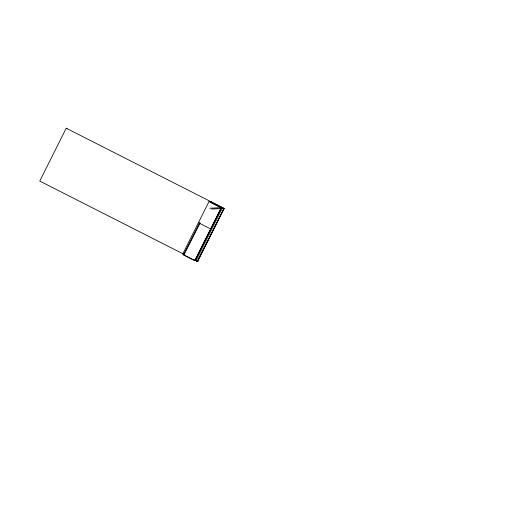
<?xml version="1.0" encoding="UTF-8"?>
<svg xmlns="http://www.w3.org/2000/svg" width="515" height="515" viewBox="0 0 515 515"><rect width="100%" height="100%" fill="white"/><g stroke="black" fill="none" stroke-linecap="round" stroke-linejoin="round"><path stroke-width="0.77" d="M224.051 208.363L197.361 261.227L224.051 208.363L66.216 128.222L39.752 181.074L184.042 254.339M182.522 254.41L208.987 201.558L210.281 201.5L224.154 208.543L197.683 261.388L194.683 259.863M183.816 254.352L199.698 222.641M183.81 255.073L200.097 222.931M183.836 255.073L194.747 260.616L221.257 207.68L209.644 208.215M221.386 207.757L194.915 260.609L184.003 255.067M208.987 201.558L222.853 208.601L210.468 202.215M66.216 128.222L66.976 128.731M210.3 202.221L211.594 202.163M221.212 207.764L222.512 207.706L196.041 260.558L194.747 260.616M211.498 209.039L221.701 208.569M222.853 208.601L224.154 208.543M196.389 261.453L198.108 261.369M198.397 222.699L210.629 228.905M194.908 259.856L197.58 261.214"/></g></svg>
